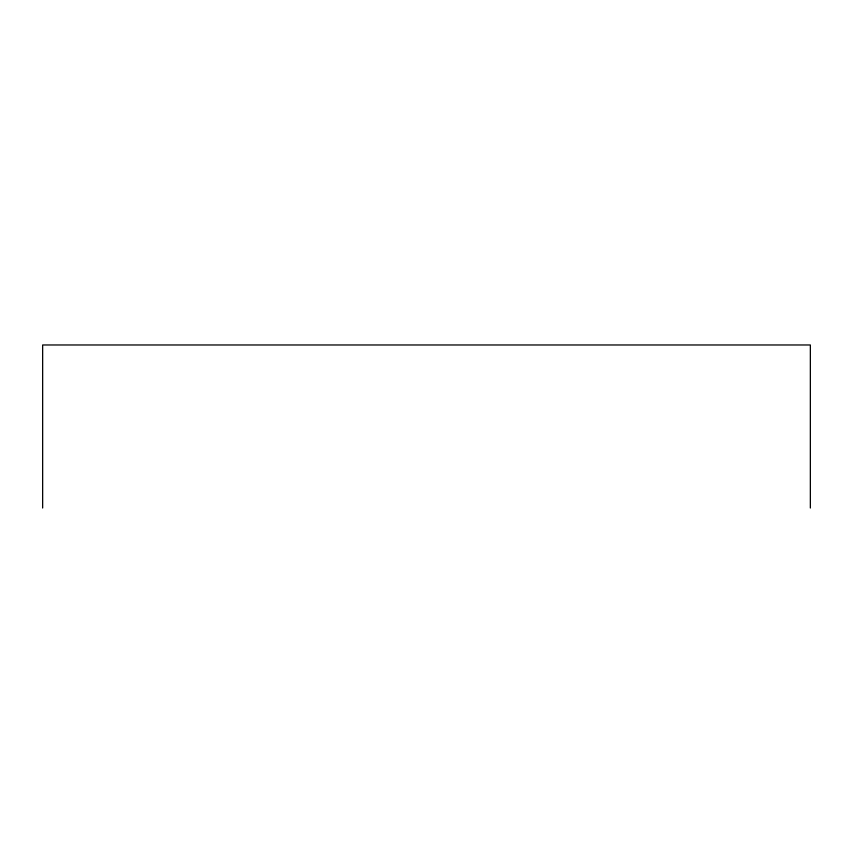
<?xml version="1.0" encoding="UTF-8"?>
<svg xmlns="http://www.w3.org/2000/svg" width="853" height="853" viewBox="0 0 853 853"><rect width="100%" height="100%" fill="white"/><g stroke="black" fill="none" stroke-linecap="round" stroke-linejoin="round"><path stroke-width="1.28" d="M810.35 508.025L810.35 344.975L42.65 344.975L42.65 508.025"/></g></svg>
